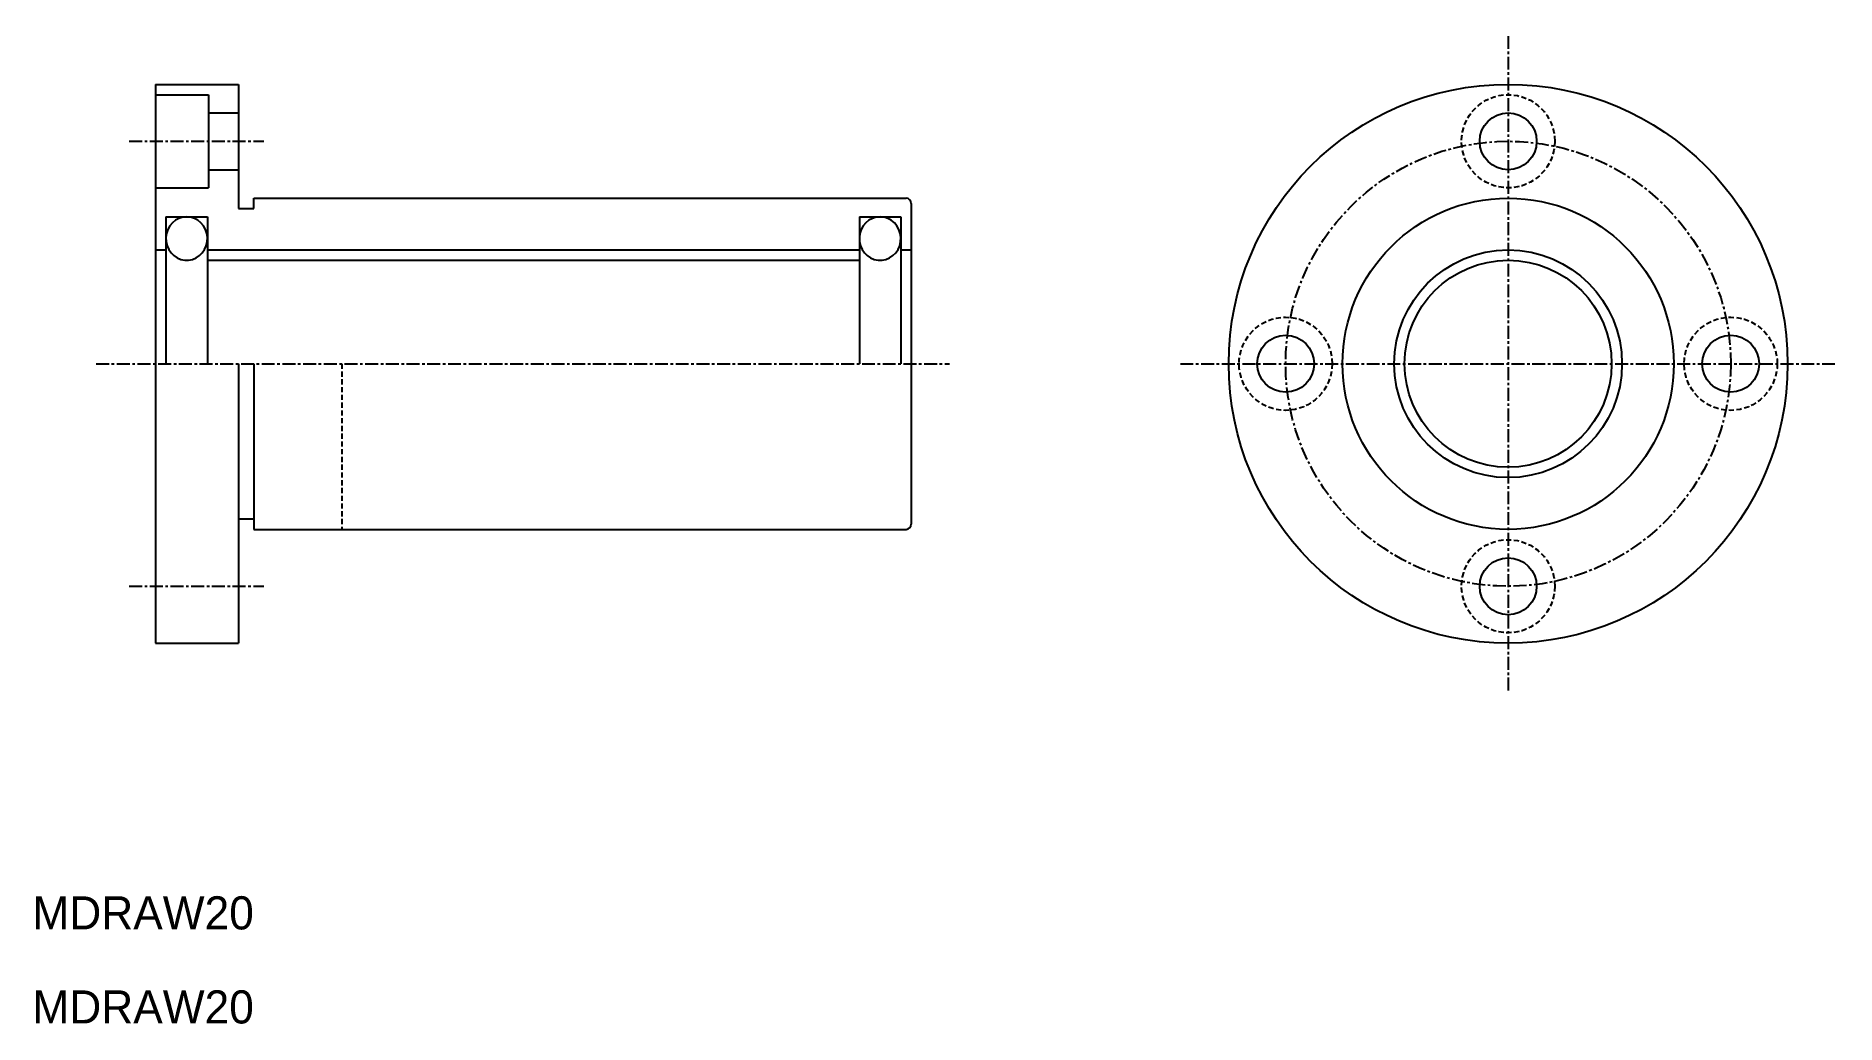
# Model space of a CAD drawing. Extents: x 62 to 236, y 70 to 165.
import ezdxf

# ---------------------------------------------------------------- set-up
doc = ezdxf.new("R2010")
doc.units = 0
doc.linetypes.add('CENTER', pattern=[2, 1.25, -0.25, 0.25, -0.25])
doc.linetypes.add('DASHED', pattern=[0.75, 0.5, -0.25])
doc.layers.get('0').update_dxf_attribs({"linetype": 'CONTINUOUS'})
doc.layers.add('CENTER', color=1, linetype='CENTER')

msp = doc.modelspace()

# ---------------------------------------------------------------- linework, layer by layer
for p, q in [((73.52, 160.59), (73.52, 106.59)), ((73.52, 160.59), (81.52, 160.59)), ((81.52, 160.59), (81.52, 148.59)), ((73.52, 159.59), (78.62, 159.59)), ((78.62, 159.59), (78.62, 150.59)), ((78.62, 157.84), (81.52, 157.84)), ((78.62, 152.34), (81.52, 152.34)), ((73.52, 150.59), (78.62, 150.59)), ((83.02, 149.59), (146.02, 149.59)), ((83.02, 148.59), (83.02, 149.59)), ((81.52, 148.59), (83.02, 148.59)), ((146.52, 149.09), (146.52, 118.09)), ((74.52, 147.79), (74.52, 133.59)), ((74.52, 147.79), (78.52, 147.79)), ((78.52, 147.79), (78.52, 133.59)), ((141.52, 147.79), (141.52, 133.59)), ((141.52, 147.79), (145.52, 147.79)), ((141.52, 147.79), (141.52, 133.59)), ((145.52, 147.79), (145.52, 133.59)), ((73.52, 144.59), (74.52, 144.59)), ((78.52, 144.59), (141.52, 144.59)), ((145.52, 144.59), (146.52, 144.59)), ((74.52, 144.24), (74.52, 144.24)), ((78.52, 143.59), (141.52, 143.59)), ((74.52, 140.69), (74.52, 140.69)), ((81.52, 133.59), (81.52, 106.59)), ((83.02, 133.59), (83.02, 117.59)), ((81.52, 118.59), (83.02, 118.59)), ((83.02, 117.59), (146.02, 117.59)), ((73.52, 106.59), (81.52, 106.59))]:
    msp.add_line(p, q)
at = {"color": 3, "linetype": 'DASHED'}
msp.add_line((91.52, 133.59), (91.52, 117.59), dxfattribs=at)
at = {"flags": 128}
for points in [[(76.52, 147.79), (76.14, 147.75), (75.77, 147.64), (75.44, 147.46), (75.14, 147.21), (74.89, 146.91), (74.7, 146.56), (74.57, 146.19), (74.52, 145.79), (74.54, 145.39), (74.63, 145), (74.79, 144.64), (75.01, 144.32), (75.28, 144.04), (75.6, 143.82), (75.95, 143.68), (76.33, 143.6), (76.71, 143.6), (77.08, 143.68), (77.43, 143.82), (77.75, 144.04), (78.03, 144.32), (78.25, 144.64), (78.41, 145), (78.5, 145.39), (78.52, 145.79), (78.46, 146.19), (78.34, 146.56), (78.15, 146.91), (77.9, 147.21), (77.6, 147.46), (77.26, 147.64), (76.9, 147.75)], [(143.52, 147.79), (143.14, 147.75), (142.77, 147.64), (142.44, 147.46), (142.14, 147.21), (141.89, 146.91), (141.7, 146.56), (141.57, 146.19), (141.52, 145.79), (141.54, 145.39), (141.63, 145), (141.79, 144.64), (142.01, 144.32), (142.28, 144.04), (142.6, 143.82), (142.95, 143.68), (143.33, 143.6), (143.71, 143.6), (144.08, 143.68), (144.43, 143.82), (144.75, 144.04), (145.03, 144.32), (145.25, 144.64), (145.41, 145), (145.5, 145.39), (145.52, 145.79), (145.46, 146.19), (145.34, 146.56), (145.15, 146.91), (144.9, 147.21), (144.6, 147.46), (144.26, 147.64), (143.9, 147.75)]]:
    msp.add_lwpolyline(points, close=True, dxfattribs=at)
for centre, radius in [((204.2, 133.59), 27), ((204.2, 155.09), 2.75), ((204.2, 133.59), 16), ((204.2, 133.59), 11), ((204.2, 133.59), 10), ((182.7, 133.59), 2.75), ((225.7, 133.59), 2.75), ((204.2, 112.09), 2.75)]:
    msp.add_circle(centre, radius)
at = {"color": 3, "linetype": 'DASHED'}
for centre in [(204.2, 155.09), (182.7, 133.59), (225.7, 133.59), (204.2, 112.09)]:
    msp.add_circle(centre, 4.5, dxfattribs=at)
for centre, start, end in [((146.02, 149.09), 0, 90), ((146.02, 118.09), 270, 0)]:
    msp.add_arc(centre, 0.5, start, end)
at = {"layer": 'CENTER', "color": 1, "linetype": 'CENTER'}
for p, q in [((204.2, 165.26), (204.2, 101.92)), ((70.96, 155.09), (83.96, 155.09)), ((67.77, 133.59), (150.21, 133.59)), ((172.53, 133.59), (235.88, 133.59)), ((70.96, 112.09), (83.96, 112.09))]:
    msp.add_line(p, q, dxfattribs=at)
msp.add_circle((204.2, 133.59), 21.5, dxfattribs=at)

# ---------------------------------------------------------------- texts
for p in [(61.61, 78.93), (61.61, 69.84)]:
    msp.add_text('MDRAW20', height=3.2).set_placement(p)

doc.saveas('drawing.dxf')
